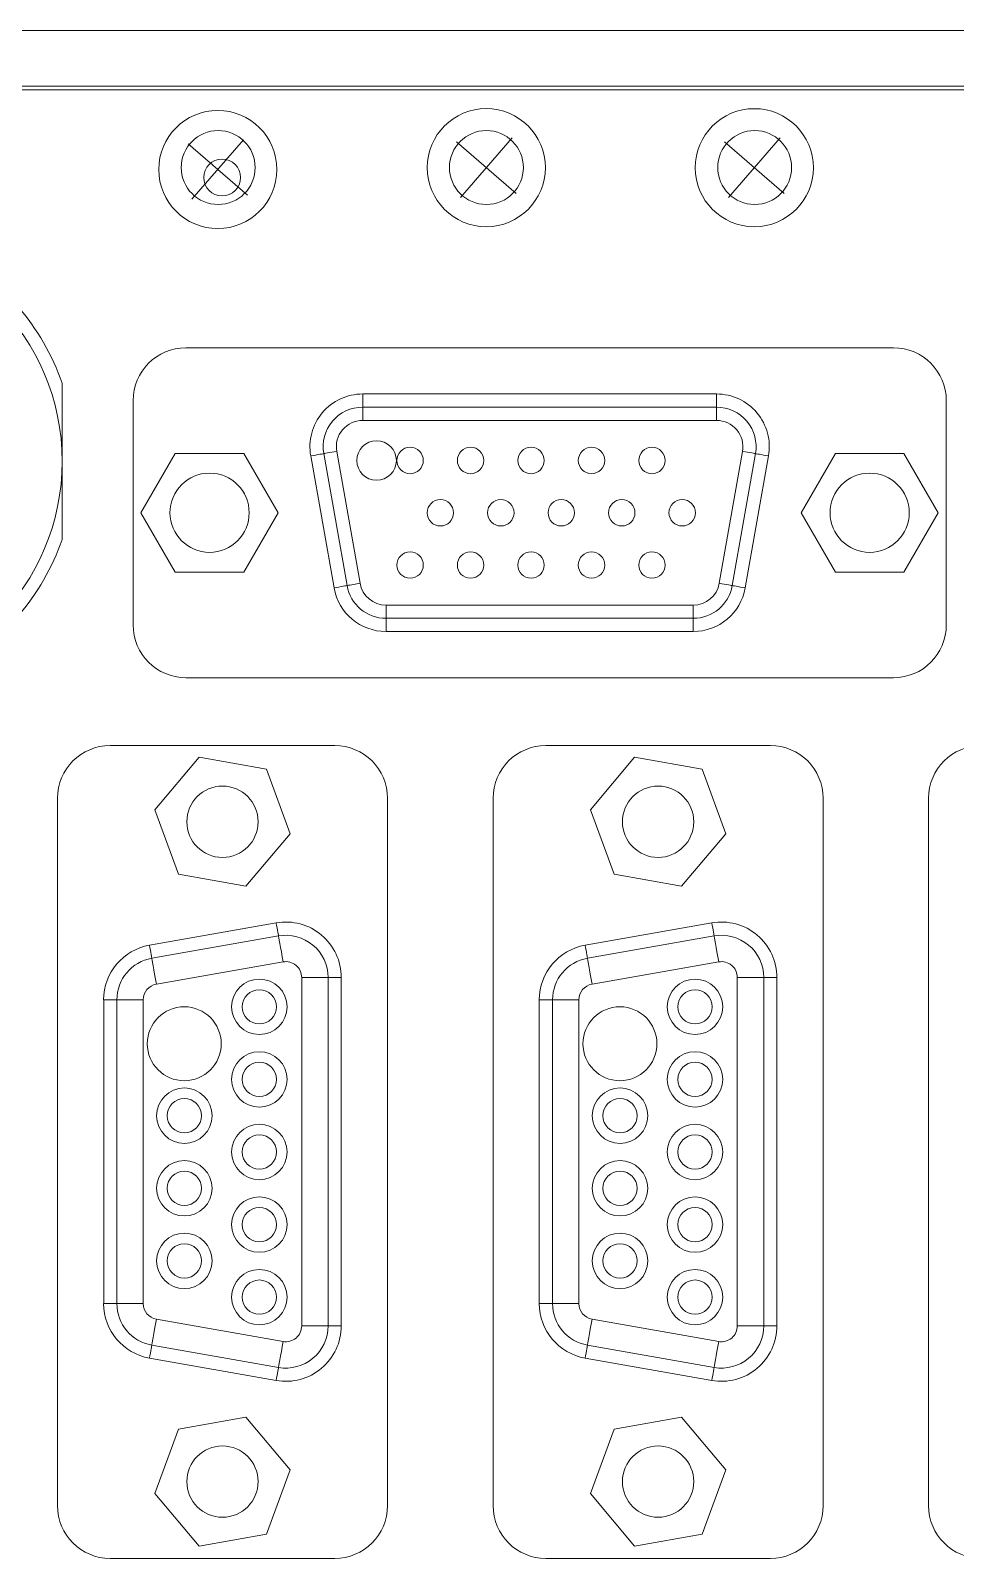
# Model space of a CAD drawing. Extents: x -194 to 239, y -574 to -265.
# Drawn here: x -120.65 to -109.51, y -433.44 to -415.02 of the extents above; entities that cross this region are included whole.
import ezdxf

# ---------------------------------------------------------------- set-up
doc = ezdxf.new("R2010")
doc.units = 0
doc.header["$LTSCALE"] = 0.5
doc.layers.get('0').update_dxf_attribs({"linetype": 'CONTINUOUS'})
doc.layers.add('1', color=7, linetype='CONTINUOUS')

msp = doc.modelspace()

# ---------------------------------------------------------------- linework, layer by layer
at = {"color": 7, "linetype": 'Continuous', "lineweight": 5}
for p, q in [((-96.62588, -415.73151), (-135.95433, -415.73151)), ((-110.25252, -418.84367), (-118.78073, -418.84367)), ((-120.2719, -421.15401), (-120.2719, -419.27142)), ((-116.64969, -419.40055), (-112.38559, -419.40055)), ((-116.64969, -419.55967), (-116.64969, -419.40055)), ((-112.38559, -419.55967), (-112.38559, -419.40055)), ((-119.41716, -419.48012), (-119.41716, -422.18496)), ((-116.64969, -419.55967), (-116.64969, -419.71878)), ((-116.64969, -419.55967), (-112.38559, -419.55967)), ((-112.38559, -419.71878), (-112.38559, -419.55967)), ((-109.61608, -422.18496), (-109.61608, -419.48012)), ((-112.38559, -419.71878), (-116.64969, -419.71878)), ((-118.90872, -420.11654), (-119.32211, -420.83254)), ((-118.08198, -420.11654), (-118.90872, -420.11654)), ((-117.66861, -420.83254), (-118.08198, -420.11654)), ((-116.99592, -421.7386), (-117.27646, -420.1475)), ((-116.83921, -421.71096), (-117.11977, -420.11988)), ((-116.96309, -420.09225), (-116.68252, -421.68333)), ((-112.35276, -421.68333), (-112.0722, -420.09225)), ((-111.91551, -420.11988), (-112.19605, -421.71096)), ((-111.75882, -420.1475), (-112.03937, -421.7386)), ((-110.9533, -420.11654), (-111.36667, -420.83254)), ((-110.12656, -420.11654), (-110.9533, -420.11654)), ((-109.71317, -420.83254), (-110.12656, -420.11654)), ((-119.32211, -420.83254), (-118.90872, -421.54853)), ((-118.08198, -421.54853), (-117.66861, -420.83254)), ((-111.36667, -420.83254), (-110.9533, -421.54853)), ((-110.12656, -421.54853), (-109.71317, -420.83254)), ((-118.90872, -421.54853), (-118.08198, -421.54853)), ((-110.9533, -421.54853), (-110.12656, -421.54853)), ((-116.36915, -421.94629), (-112.66614, -421.94629)), ((-116.36915, -422.10541), (-116.36915, -421.94629)), ((-112.66614, -421.94629), (-112.66614, -422.10541)), ((-116.36915, -422.2645), (-116.36915, -422.10541)), ((-112.66614, -422.10541), (-116.36915, -422.10541)), ((-112.66614, -422.2645), (-112.66614, -422.10541)), ((-112.66614, -422.2645), (-116.36915, -422.2645)), ((-118.78073, -422.82138), (-110.25252, -422.82138)), ((-116.98765, -423.63921), (-119.69249, -423.63921)), ((-111.73707, -423.63921), (-114.44191, -423.63921)), ((-118.62283, -423.78139), (-119.15425, -424.41472)), ((-117.80864, -423.92495), (-118.62283, -423.78139)), ((-113.37225, -423.78139), (-113.90367, -424.41472)), ((-112.55806, -423.92495), (-113.37225, -423.78139)), ((-117.52588, -424.70185), (-117.80864, -423.92495)), ((-112.2753, -424.70185), (-112.55806, -423.92495)), ((-120.32891, -432.80387), (-120.32891, -424.27564)), ((-119.15425, -424.41472), (-118.87149, -425.19162)), ((-116.3512, -424.27564), (-116.3512, -432.80387)), ((-115.07833, -432.80387), (-115.07833, -424.27564)), ((-113.90367, -424.41472), (-113.62091, -425.19162)), ((-111.10062, -424.27564), (-111.10062, -432.80387)), ((-109.82967, -432.80387), (-109.82967, -424.27564)), ((-118.0573, -425.33518), (-117.52588, -424.70185)), ((-112.80672, -425.33518), (-112.2753, -424.70185)), ((-118.87149, -425.19162), (-118.0573, -425.33518)), ((-113.62091, -425.19162), (-112.80672, -425.33518)), ((-119.21982, -426.04698), (-117.69239, -425.77765)), ((-113.96924, -426.04698), (-112.44179, -425.77765)), ((-119.19221, -426.20367), (-117.66476, -425.93436)), ((-113.94161, -426.20367), (-112.41418, -425.93436)), ((-117.60951, -426.24773), (-119.13694, -426.51707)), ((-112.35891, -426.24773), (-113.88636, -426.51707)), ((-117.38541, -426.43576), (-117.0672, -426.43576)), ((-117.38541, -430.63624), (-117.38541, -426.43576)), ((-117.0672, -426.43576), (-116.90808, -426.43576)), ((-117.0672, -426.43576), (-117.0672, -430.63624)), ((-116.90808, -426.43576), (-116.90808, -430.63624)), ((-112.13483, -426.43576), (-111.81662, -426.43576)), ((-112.13483, -430.63624), (-112.13483, -426.43576)), ((-111.81662, -426.43576), (-111.6575, -426.43576)), ((-111.81662, -426.43576), (-111.81662, -430.63624)), ((-111.6575, -426.43576), (-111.6575, -430.63624)), ((-119.77204, -430.3669), (-119.77204, -426.70509)), ((-119.77204, -426.70509), (-119.61294, -426.70509)), ((-119.61294, -426.70509), (-119.29473, -426.70509)), ((-119.61294, -430.3669), (-119.61294, -426.70509)), ((-119.29473, -426.70509), (-119.29473, -430.3669)), ((-114.52145, -430.3669), (-114.52145, -426.70509)), ((-114.52145, -426.70509), (-114.36236, -426.70509)), ((-114.36236, -426.70509), (-114.04413, -426.70509)), ((-114.36236, -430.3669), (-114.36236, -426.70509)), ((-114.04413, -426.70509), (-114.04413, -430.3669)), ((-119.77204, -430.3669), (-119.61294, -430.3669)), ((-119.61294, -430.3669), (-119.29473, -430.3669)), ((-114.52145, -430.3669), (-114.36236, -430.3669)), ((-114.36236, -430.3669), (-114.04413, -430.3669)), ((-119.13694, -430.55492), (-117.60951, -430.82426)), ((-117.38541, -430.63624), (-117.0672, -430.63624)), ((-117.0672, -430.63624), (-116.90808, -430.63624)), ((-113.88636, -430.55492), (-112.35891, -430.82426)), ((-112.13483, -430.63624), (-111.81662, -430.63624)), ((-111.81662, -430.63624), (-111.6575, -430.63624)), ((-117.66476, -431.13763), (-119.19221, -430.86832)), ((-112.41418, -431.13763), (-113.94161, -430.86832)), ((-117.69239, -431.29434), (-119.21982, -431.02501)), ((-112.44179, -431.29434), (-113.96924, -431.02501)), ((-118.0573, -431.73681), (-118.87149, -431.88037)), ((-117.52588, -432.37014), (-118.0573, -431.73681)), ((-112.80672, -431.73681), (-113.62091, -431.88037)), ((-112.2753, -432.37014), (-112.80672, -431.73681)), ((-118.87149, -431.88037), (-119.15425, -432.65727)), ((-113.62091, -431.88037), (-113.90367, -432.65727)), ((-117.80864, -433.14704), (-117.52588, -432.37014)), ((-112.55806, -433.14704), (-112.2753, -432.37014)), ((-119.15425, -432.65727), (-118.62283, -433.2906)), ((-113.90367, -432.65727), (-113.37225, -433.2906)), ((-118.62283, -433.2906), (-117.80864, -433.14704)), ((-113.37225, -433.2906), (-112.55806, -433.14704)), ((-119.69249, -433.44029), (-116.98765, -433.44029)), ((-114.44191, -433.44029), (-111.73707, -433.44029))]:
    msp.add_line(p, q, dxfattribs=at)
at = {"linetype": 'Continuous', "lineweight": 5}
for p, q in [((-114.84981, -416.31305), (-115.47125, -417.03043)), ((-111.61961, -416.31373), (-112.24104, -417.03111)), ((-118.75558, -416.3834), (-118.0382, -417.00483)), ((-118.08617, -416.33542), (-118.7076, -417.05281)), ((-115.51922, -416.36102), (-114.80184, -416.98245)), ((-112.28901, -416.36171), (-111.57163, -416.98314))]:
    msp.add_line(p, q, dxfattribs=at)
at = {"color": 7, "linetype": 'Continuous', "lineweight": 5, "flags": 128}
for points in [[(-117.27646, -420.1475), (-117.24589, -420.14211), (-117.21651, -420.13693), (-117.1894, -420.13215), (-117.16566, -420.12796), (-117.14618, -420.12453), (-117.1317, -420.12199), (-117.12279, -420.12041), (-117.11977, -420.11988)], [(-117.11977, -420.11988), (-117.11676, -420.11935), (-117.10784, -420.11778), (-117.09337, -420.11521), (-117.07387, -420.11178), (-117.05013, -420.10759), (-117.02304, -420.10283), (-116.99364, -420.09763), (-116.96309, -420.09225)], [(-112.0722, -420.09225), (-112.04164, -420.09763), (-112.01224, -420.10283), (-111.98516, -420.10759), (-111.96141, -420.11178), (-111.94191, -420.11521), (-111.92744, -420.11778), (-111.91853, -420.11935), (-111.91551, -420.11988)], [(-111.91551, -420.11988), (-111.91249, -420.12041), (-111.90358, -420.12199), (-111.88911, -420.12453), (-111.86961, -420.12796), (-111.84588, -420.13215), (-111.81878, -420.13693), (-111.7894, -420.14211), (-111.75882, -420.1475)], [(-116.99592, -421.7386), (-116.96534, -421.73319), (-116.93594, -421.72802), (-116.90886, -421.72324), (-116.88511, -421.71904), (-116.86563, -421.71561), (-116.85114, -421.71307), (-116.84223, -421.7115), (-116.83921, -421.71096)], [(-112.35276, -421.68333), (-112.32219, -421.68872), (-112.29279, -421.69391), (-112.2657, -421.69867), (-112.24196, -421.70287), (-112.22248, -421.7063), (-112.20798, -421.70886), (-112.19907, -421.71043), (-112.19605, -421.71096)], [(-112.19605, -421.71096), (-112.19306, -421.7115), (-112.18414, -421.71307), (-112.16965, -421.71561), (-112.15017, -421.71904), (-112.12643, -421.72324), (-112.09934, -421.72802), (-112.06994, -421.73319), (-112.03937, -421.7386)], [(-117.66476, -425.93436), (-117.66529, -425.93134), (-117.66686, -425.92243), (-117.66941, -425.90794), (-117.67286, -425.88846), (-117.67703, -425.86471), (-117.68181, -425.83762), (-117.68699, -425.80823), (-117.69239, -425.77765)], [(-112.41418, -425.93436), (-112.41471, -425.93134), (-112.41628, -425.92243), (-112.41882, -425.90794), (-112.42226, -425.88846), (-112.42645, -425.86471), (-112.43123, -425.83762), (-112.43641, -425.80823), (-112.44179, -425.77765)], [(-119.19221, -426.20367), (-119.19274, -426.20068), (-119.19429, -426.19176), (-119.19685, -426.17727), (-119.20029, -426.15779), (-119.20448, -426.13404), (-119.20926, -426.10696), (-119.21444, -426.07756), (-119.21982, -426.04698)], [(-117.60951, -426.24773), (-117.62028, -426.1866), (-117.63064, -426.1278), (-117.6402, -426.07363), (-117.64858, -426.02614), (-117.65545, -425.98716), (-117.66055, -425.9582), (-117.6637, -425.94037), (-117.66476, -425.93436)], [(-113.94161, -426.20367), (-113.94214, -426.20068), (-113.94371, -426.19176), (-113.94627, -426.17727), (-113.94971, -426.15779), (-113.9539, -426.13404), (-113.95868, -426.10696), (-113.96386, -426.07756), (-113.96924, -426.04698)], [(-112.35891, -426.24773), (-112.3697, -426.1866), (-112.38006, -426.1278), (-112.38961, -426.07363), (-112.398, -426.02614), (-112.40486, -425.98716), (-112.40997, -425.9582), (-112.41312, -425.94037), (-112.41418, -425.93436)], [(-119.13694, -426.51707), (-119.14773, -426.45592), (-119.15809, -426.39714), (-119.16765, -426.34295), (-119.17601, -426.29547), (-119.18289, -426.2565), (-119.188, -426.22753), (-119.19115, -426.2097), (-119.19221, -426.20367)], [(-113.88636, -426.51707), (-113.89713, -426.45592), (-113.9075, -426.39714), (-113.91706, -426.34295), (-113.92543, -426.29547), (-113.93229, -426.2565), (-113.93742, -426.22753), (-113.94055, -426.2097), (-113.94161, -426.20367)], [(-119.19221, -430.86832), (-119.19115, -430.86229), (-119.188, -430.84446), (-119.18289, -430.8155), (-119.17601, -430.77652), (-119.16765, -430.72904), (-119.15809, -430.67485), (-119.14773, -430.61607), (-119.13694, -430.55492)], [(-113.94161, -430.86832), (-113.94055, -430.86229), (-113.93742, -430.84446), (-113.93229, -430.8155), (-113.92543, -430.77652), (-113.91706, -430.72904), (-113.9075, -430.67485), (-113.89713, -430.61607), (-113.88636, -430.55492)], [(-119.21982, -431.02501), (-119.21444, -430.99443), (-119.20926, -430.96503), (-119.20448, -430.93795), (-119.20029, -430.9142), (-119.19685, -430.89472), (-119.19429, -430.88023), (-119.19274, -430.87132), (-119.19221, -430.86832)], [(-117.66476, -431.13763), (-117.6637, -431.13162), (-117.66055, -431.11379), (-117.65545, -431.08483), (-117.64858, -431.04585), (-117.6402, -430.99836), (-117.63064, -430.94419), (-117.62028, -430.88539), (-117.60951, -430.82426)], [(-113.96924, -431.02501), (-113.96386, -430.99443), (-113.95868, -430.96503), (-113.9539, -430.93795), (-113.94971, -430.9142), (-113.94627, -430.89472), (-113.94371, -430.88023), (-113.94214, -430.87132), (-113.94161, -430.86832)], [(-112.41418, -431.13763), (-112.41312, -431.13162), (-112.40997, -431.11379), (-112.40486, -431.08483), (-112.398, -431.04585), (-112.38961, -430.99836), (-112.38006, -430.94419), (-112.3697, -430.88539), (-112.35891, -430.82426)], [(-117.69239, -431.29434), (-117.68699, -431.26377), (-117.68181, -431.23437), (-117.67703, -431.20728), (-117.67286, -431.18354), (-117.66941, -431.16406), (-117.66686, -431.14956), (-117.66529, -431.14065), (-117.66476, -431.13763)], [(-112.44179, -431.29434), (-112.43641, -431.26377), (-112.43123, -431.23437), (-112.42645, -431.20728), (-112.42226, -431.18354), (-112.41882, -431.16406), (-112.41628, -431.14956), (-112.41471, -431.14065), (-112.41418, -431.13763)]]:
    msp.add_lwpolyline(points, dxfattribs=at)
at = {"linetype": 'Continuous', "lineweight": 5}
for centre in [(-118.39689, -416.69411), (-115.16053, -416.67174), (-111.93032, -416.67242)]:
    msp.add_circle(centre, 0.71184, dxfattribs=at)
at = {"color": 7, "linetype": 'Continuous', "lineweight": 5}
for centre, radius in [((-118.39193, -416.67025), 0.4455), ((-115.15885, -416.67025), 0.4455), ((-111.92576, -416.67025), 0.4455), ((-122.97674, -420.21272), 2.70485), ((-116.48263, -420.20246), 0.23866), ((-116.0785, -420.20246), 0.15911), ((-115.34978, -420.20246), 0.15911), ((-114.62106, -420.20246), 0.15911), ((-113.89234, -420.20246), 0.15911), ((-113.16363, -420.20246), 0.15911), ((-118.49535, -420.83253), 0.47733), ((-118.49535, -420.83253), 0.47733), ((-110.53993, -420.83253), 0.47733), ((-110.53993, -420.83253), 0.47733), ((-115.71414, -420.83253), 0.15911), ((-114.98542, -420.83253), 0.15911), ((-114.2567, -420.83253), 0.15911), ((-113.52799, -420.83253), 0.15911), ((-112.79927, -420.83253), 0.15911), ((-116.0785, -421.4626), 0.15911), ((-115.34978, -421.4626), 0.15911), ((-114.62106, -421.4626), 0.15911), ((-113.89234, -421.4626), 0.15911), ((-113.16363, -421.4626), 0.15911), ((-118.34006, -424.55828), 0.42959), ((-113.08948, -424.55828), 0.42959), ((-117.89552, -426.78956), 0.33413), ((-112.64493, -426.78956), 0.33413), ((-117.89552, -426.78956), 0.20684), ((-112.64493, -426.78956), 0.20684), ((-118.80078, -427.23468), 0.4455), ((-113.5502, -427.23468), 0.4455), ((-117.89552, -427.66465), 0.33413), ((-112.64493, -427.66465), 0.33413), ((-117.89552, -427.66465), 0.20684), ((-112.64493, -427.66465), 0.20684), ((-118.79925, -428.1022), 0.33413), ((-118.79925, -428.1022), 0.20684), ((-113.54867, -428.1022), 0.33413), ((-113.54867, -428.1022), 0.20684), ((-117.89552, -428.53975), 0.33413), ((-112.64493, -428.53975), 0.33413), ((-117.89552, -428.53975), 0.20684), ((-112.64493, -428.53975), 0.20684), ((-118.79925, -428.9773), 0.33413), ((-113.54867, -428.9773), 0.33413), ((-118.79925, -428.9773), 0.20684), ((-113.54867, -428.9773), 0.20684), ((-117.89552, -429.41485), 0.33413), ((-117.89552, -429.41485), 0.20684), ((-112.64493, -429.41485), 0.33413), ((-112.64493, -429.41485), 0.20684), ((-118.79925, -429.8524), 0.33413), ((-113.54867, -429.8524), 0.33413), ((-118.79925, -429.8524), 0.20684), ((-113.54867, -429.8524), 0.20684), ((-117.89552, -430.28995), 0.33413), ((-112.64493, -430.28995), 0.33413), ((-117.89552, -430.28995), 0.20684), ((-112.64493, -430.28995), 0.20684), ((-118.34006, -432.51371), 0.42959), ((-113.08948, -432.51371), 0.42959)]:
    msp.add_circle(centre, radius, dxfattribs=at)
for centre, radius, start, end in [((-122.97674, -420.21272), 2.86395, 19.188217, 40.811945), ((-118.78073, -419.48011), 0.63643, 90, 180), ((-110.25251, -419.48011), 0.63643, 0, 90), ((-116.6497, -420.03699), 0.63643, 90, 190), ((-112.38559, -420.03699), 0.63643, 350, 90), ((-116.6497, -420.03699), 0.47733, 90, 190), ((-112.38559, -420.03699), 0.47733, 350, 90), ((-116.6497, -420.03699), 0.31822, 90, 190), ((-112.38559, -420.03699), 0.31822, 350, 90), ((-122.97674, -420.21272), 2.86395, 319.188217, 340.811945), ((-116.36914, -421.62808), 0.63643, 190, 270), ((-116.36914, -421.62808), 0.47733, 190, 270), ((-111.99535, -448.717), 27.437, 99.836312, 100.168569), ((-116.36914, -421.62808), 0.31822, 190, 270), ((-112.66614, -421.62808), 0.31822, 270, 350), ((-112.66614, -421.62808), 0.47733, 270, 350), ((-112.66614, -421.62808), 0.63643, 270, 350), ((-118.78073, -422.18496), 0.63643, 180, 270), ((-110.25251, -422.18496), 0.63643, 270, 0), ((-119.69249, -424.27564), 0.63643, 90, 180), ((-116.98764, -424.27564), 0.63643, 0, 90), ((-114.44191, -424.27564), 0.63643, 90, 180), ((-111.73706, -424.27564), 0.63643, 0, 90), ((-109.19323, -424.27564), 0.63643, 90, 180), ((-117.57634, -426.43576), 0.66826, 0, 100), ((-112.32576, -426.43576), 0.66826, 0, 100), ((-119.10379, -426.70509), 0.66826, 100, 180), ((-117.57634, -426.43576), 0.50915, 0, 100), ((-113.8532, -426.70509), 0.66826, 100, 180), ((-112.32576, -426.43576), 0.50915, 0, 100), ((-119.10379, -426.70509), 0.50915, 100, 180), ((-117.57634, -426.43576), 0.19093, 0, 100), ((-113.8532, -426.70509), 0.50915, 100, 180), ((-112.32576, -426.43576), 0.19093, 0, 100), ((-119.10379, -426.70509), 0.19093, 100, 180), ((-113.8532, -426.70509), 0.19093, 100, 180), ((-119.10379, -430.3669), 0.66826, 180, 260), ((-119.10379, -430.3669), 0.50915, 180, 260), ((-119.10379, -430.3669), 0.19093, 180, 260), ((-113.8532, -430.3669), 0.66826, 180, 260), ((-113.8532, -430.3669), 0.50915, 180, 260), ((-113.8532, -430.3669), 0.19093, 180, 260), ((-117.57634, -430.63623), 0.66826, 260, 0), ((-117.57634, -430.63623), 0.50915, 260, 0), ((-117.57634, -430.63623), 0.19093, 260, 0), ((-112.32576, -430.63623), 0.66826, 260, 0), ((-112.32576, -430.63623), 0.50915, 260, 0), ((-112.32576, -430.63623), 0.19093, 260, 0), ((-119.69249, -432.80386), 0.63643, 180, 270), ((-116.98764, -432.80386), 0.63643, 270, 0), ((-114.44191, -432.80386), 0.63643, 180, 270), ((-111.73706, -432.80386), 0.63643, 270, 0), ((-109.19323, -432.80386), 0.63643, 180, 270)]:
    msp.add_arc(centre, radius, start, end, dxfattribs=at)
at = {"layer": '1', "lineweight": 5}
for p, q in [((-144.64987, -415.01881), (-6.81273, -415.01881)), ((-145.32364, -415.68907), (-8.0003, -415.68907))]:
    msp.add_line(p, q, dxfattribs=at)
msp.add_circle((-118.3443, -416.79142), 0.22186, dxfattribs=at)

doc.saveas('drawing.dxf')
